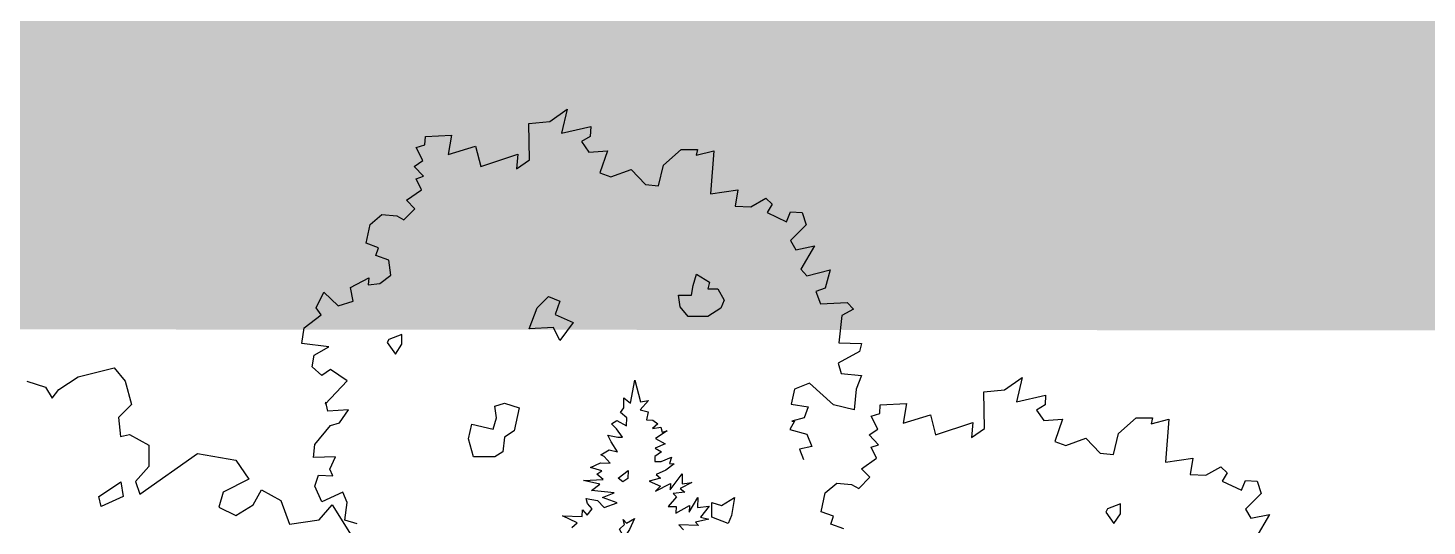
# Model space of a CAD drawing. Header units: inches. Extents: x 11.9 to 85.3, y 21.1 to 37.4.
# Drawn here: x 30.234 to 31.252, y 23.967 to 24.329 of the extents above; entities that cross this region are included whole.
import ezdxf

# ---------------------------------------------------------------- set-up
doc = ezdxf.new("R2010")
doc.units = ezdxf.units.IN
doc.header["$MEASUREMENT"] = 0
doc.layers.add('CAY', color=94, linetype='Continuous')
doc.layers.add('Layer1', color=7, linetype='Continuous')

# ---------------------------------------------------------------- blocks, each defined once
blk = doc.blocks.new('A$C76451831')
at = {"layer": 'CAY'}
for p, q in [((3732.8, 1752.2), (3764, 1772.8)), ((3764, 1772.8), (3822.4, 1787)), ((3822.4, 1787), (3840.1, 1765.7)), ((3680.9, 1765.7), (3711.5, 1755.7)), ((3711.5, 1755.7), (3722.2, 1738)), ((3722.2, 1738), (3732.8, 1752.2)), ((3840.1, 1765.7), (3850.7, 1728)), ((4659.2, 1730), (4666, 1767.4)), ((4666, 1767.4), (4675.2, 1732.1)), ((3850.7, 1728), (3829.5, 1706.7)), ((4648.1, 1722.6), (4648.6, 1738.5)), ((4648.6, 1738.5), (4659.2, 1730)), ((4688.4, 1734.4), (4674.7, 1719)), ((4675.2, 1732.1), (4688.4, 1734.4)), ((3829.5, 1706.7), (3833, 1676.1)), ((4628.6, 1696.6), (4636.9, 1701.7)), ((4636.9, 1701.7), (4652.5, 1693)), ((4642.8, 1714.7), (4648.1, 1722.6)), ((4653, 1706.2), (4642.8, 1714.7)), ((4652.5, 1693), (4653, 1706.2)), ((4674.7, 1719), (4687.7, 1715.8)), ((4687.7, 1715.8), (4685, 1702.8)), ((4685, 1702.8), (4695.4, 1702.4)), ((4695.4, 1702.4), (4703.4, 1696.7)), ((3833, 1676.1), (3847.2, 1679)), ((3847.2, 1679), (3878.4, 1661.9)), ((4627.6, 1667.1), (4622.5, 1678.2)), ((4622.5, 1678.2), (4638.7, 1674.9)), ((4636.5, 1688.1), (4628.6, 1696.6)), ((4646.4, 1674.6), (4636.5, 1688.1)), ((4703.4, 1696.7), (4694.9, 1688.8)), ((4694.9, 1688.8), (4708.2, 1691.1)), ((4718.8, 1685.3), (4699.8, 1672.8)), ((4708.2, 1691.1), (4710.6, 1682.8)), ((4710.6, 1682.8), (4718.8, 1685.3)), ((3878.4, 1661.9), (3878.4, 1627.1)), ((4637.9, 1650.9), (4627.6, 1667.1)), ((4638.7, 1674.9), (4646.4, 1674.6)), ((4715.4, 1664.1), (4699.3, 1656.9)), ((4699.3, 1656.9), (4709.5, 1651.1)), ((4699.8, 1672.8), (4715.4, 1664.1)), ((3864.3, 1582.3), (3957.4, 1648.4)), ((3957.4, 1648.4), (4019.9, 1637.7)), ((4019.9, 1637.7), (4040.5, 1607.1)), ((4594.4, 1625.7), (4610.5, 1633.3)), ((4610.5, 1633.3), (4626.4, 1632.7)), ((4611, 1646.4), (4624.4, 1654.1)), ((4616.3, 1643.5), (4611, 1646.4)), ((4626.4, 1632.7), (4616.3, 1643.5)), ((4624.4, 1654.1), (4637.9, 1650.9)), ((4698.8, 1643.4), (4698.5, 1635.7)), ((4698.5, 1635.7), (4708.9, 1635.3)), ((4709.5, 1651.1), (4698.8, 1643.4)), ((4708.9, 1635.3), (4725.5, 1642.4)), ((4725.5, 1642.4), (4722.4, 1632.1)), ((3878.4, 1627.1), (3857.2, 1602.9)), ((4612.8, 1620.1), (4594.4, 1625.7)), ((4604.5, 1614.9), (4612.8, 1620.1)), ((4615, 1606.4), (4604.5, 1614.9)), ((4716.6, 1621.4), (4700.5, 1614.3)), ((4700.5, 1614.3), (4708, 1608.6)), ((4730.1, 1631.8), (4716.6, 1621.4)), ((4722.4, 1632.1), (4730.1, 1631.8)), ((4723.6, 1589.4), (4743.1, 1615.5)), ((4743.1, 1615.5), (4742.6, 1599.2)), ((3857.2, 1602.9), (3864.3, 1582.3)), ((4040.5, 1607.1), (3999.3, 1585.8)), ((4047.6, 1565.2), (4061.2, 1589.4)), ((4061.2, 1589.4), (4092.4, 1572.3)), ((4582.8, 1604.8), (4615, 1606.4)), ((4609.3, 1598.9), (4582.8, 1604.8)), ((4595.8, 1588.5), (4609.3, 1598.9)), ((4632.8, 1584.5), (4595.8, 1588.5)), ((4708, 1608.6), (4689.3, 1603.8)), ((4689.3, 1603.8), (4707.5, 1595.4)), ((4699.6, 1587.6), (4724, 1599.9)), ((4707.5, 1595.4), (4699.6, 1587.6)), ((4724, 1599.9), (4723.6, 1589.4)), ((4758.5, 1601.4), (4739.6, 1591.6)), ((4739.6, 1591.6), (4747.1, 1585.9)), ((4742.6, 1599.2), (4758.5, 1601.4)), ((3999.3, 1585.8), (3992.2, 1561.6)), ((4019.9, 1548.1), (4047.6, 1565.2)), ((4092.4, 1572.3), (4106.6, 1533.9)), ((4154.9, 1541), (4175.6, 1565.2)), ((4175.6, 1565.2), (4217.4, 1499.1)), ((4587.2, 1575.6), (4605.7, 1572.3)), ((4589.7, 1567.4), (4587.2, 1575.6)), ((4597.1, 1559), (4589.7, 1567.4)), ((4605.7, 1572.3), (4616.2, 1561)), ((4614, 1577.4), (4632.8, 1584.5)), ((4637.7, 1568.4), (4614, 1577.4)), ((4616.2, 1561), (4637.7, 1568.4)), ((4733.7, 1578.2), (4720, 1562.8)), ((4747.1, 1585.9), (4728.4, 1583.8)), ((4728.4, 1583.8), (4733.7, 1578.2)), ((4732.8, 1552), (4754.5, 1564.3)), ((4754.1, 1553.5), (4768.1, 1577)), ((4754.5, 1564.3), (4754.1, 1553.5)), ((4768.1, 1577), (4767.5, 1561.2)), ((3992.2, 1561.6), (4019.9, 1548.1)), ((4572.7, 1536.2), (4549.1, 1547.5)), ((4549.1, 1547.5), (4580.8, 1546.4)), ((4580.8, 1546.4), (4581.1, 1557.2)), ((4581.1, 1557.2), (4589, 1548.8)), ((4589, 1548.8), (4597.1, 1559)), ((4720, 1562.8), (4733.1, 1562.4)), ((4733.1, 1562.4), (4732.8, 1552)), ((4785.9, 1541.9), (4764.4, 1537.2)), ((4767.5, 1561.2), (4786.6, 1563.2)), ((4786.6, 1563.2), (4772.4, 1545.1)), ((4772.4, 1545.1), (4785.9, 1541.9)), ((4106.6, 1533.9), (4154.9, 1541)), ((4564.3, 1528.4), (4572.7, 1536.2)), ((4769.2, 1531.6), (4737.5, 1532.7)), ((4737.5, 1532.7), (4745, 1524.8)), ((4764.4, 1537.2), (4769.2, 1531.6))]:
    blk.add_line(p, q, dxfattribs=at)
for points in [[(4216, 1534.3), (4196, 1540.6), (4200.2, 1569.1), (4192.8, 1586), (4159, 1570.1), (4147.4, 1595.5), (4153.8, 1613.4), (4177, 1612.3), (4171.7, 1622.9), (4181.2, 1642.9), (4145.3, 1641.9), (4147.4, 1663), (4172.8, 1693.5), (4187.5, 1697.8), (4202.3, 1718.9), (4168.5, 1716.7), (4165.4, 1731.5), (4164.3, 1728.3), (4200.2, 1766.3), (4172.8, 1784.2), (4159, 1774.7), (4143.2, 1788.5), (4146.4, 1807.4), (4170.6, 1821.2), (4126.4, 1826.4), (4130.6, 1851.7), (4158, 1872.8), (4149.6, 1884.4), (4162.2, 1909.7), (4185.4, 1887.6), (4209.7, 1895), (4205.5, 1917.1), (4235, 1933), (4233.9, 1921.4), (4252.9, 1923.5), (4270.8, 1937.2), (4267.7, 1961.4), (4246.6, 1968.8), (4250.8, 1981.5), (4230.8, 1988.9), (4237.1, 2019.4), (4256.1, 2035.3), (4280.3, 2033.1), (4291.9, 2026.8), (4309.9, 2044.7), (4296.2, 2058.5), (4320.4, 2075.3), (4312, 2093.3), (4323.6, 2097.5), (4308.8, 2113.3), (4322.5, 2122.8), (4312, 2143.9), (4325.7, 2148.1), (4326.7, 2161.8), (4368.9, 2163.9), (4363.7, 2132.3), (4408, 2146), (4416.4, 2113.3), (4476.5, 2133.3), (4474.4, 2109.1), (4495.5, 2123.9), (4494.4, 2182.9), (4528.2, 2186.1), (4556.7, 2206.1), (4547.2, 2167.1), (4594.6, 2177.6), (4593.6, 2161.8), (4579.9, 2153.4), (4591.5, 2136.5), (4622.1, 2138.6), (4609.4, 2102.8), (4627.3, 2096.4), (4660, 2108), (4683.2, 2083.8), (4704.3, 2081.7), (4712.8, 2115.4), (4741.2, 2140.7), (4767.6, 2140.7), (4765.5, 2131.2), (4794, 2138.6), (4788.7, 2069), (4833, 2075.3), (4828.8, 2049), (4854.1, 2047.9), (4878.3, 2061.6), (4888.9, 2052.1), (4880.5, 2038.4), (4912.1, 2023.7), (4918.4, 2039.5), (4937.4, 2038.4), (4943.7, 2018.4), (4918.4, 1993.1), (4926.9, 1978.3), (4957.4, 1984.6), (4935.3, 1946.7), (4944.8, 1936.1), (4982.8, 1945.6), (4974.3, 1916.1), (4959.6, 1910.8), (4966.9, 1890.8), (5010.2, 1892.9), (5020.7, 1882.3), (5001.7, 1871.8), (4996.5, 1827.5), (5033.4, 1826.4), (5030.2, 1813.8), (4995.4, 1794.8), (5000.7, 1777.9), (5033.4, 1774.7), (5024.9, 1752.6), (5021.8, 1718.9), (4988, 1727.3), (4949, 1762.1), (4924.8, 1752.6), (4919.5, 1728.3), (4946.9, 1724.1), (4940.6, 1706.2), (4920.5, 1700.9), (4924.8, 1700.9), (4917.4, 1687.2), (4944.8, 1679.8), (4953.2, 1659.8), (4933.2, 1655.6), (4939.5, 1638.7)], [(5004.9, 1526.6), (4983.8, 1534), (4988, 1546.7), (4968, 1554.1), (4974.3, 1584.7), (4993.3, 1600.5), (5017.5, 1598.4), (5029.1, 1592), (5047.1, 1610), (5033.4, 1623.7), (5057.6, 1640.6), (5049.2, 1658.5), (5060.8, 1662.7), (5046, 1678.5), (5059.7, 1688), (5049.2, 1709.1), (5062.9, 1713.3), (5063.9, 1727), (5106.1, 1729.1), (5100.9, 1697.5), (5145.2, 1711.2), (5153.6, 1678.5), (5213.7, 1698.6), (5211.6, 1674.3), (5232.7, 1689.1), (5231.6, 1748.1), (5265.4, 1751.3), (5293.9, 1771.3), (5284.4, 1732.3), (5331.8, 1742.9), (5330.8, 1727), (5317.1, 1718.6), (5328.7, 1701.7), (5359.3, 1703.8), (5346.6, 1668), (5364.5, 1661.6), (5397.2, 1673.2), (5420.4, 1649), (5441.5, 1646.9), (5450, 1680.6), (5478.4, 1705.9), (5504.8, 1705.9), (5502.7, 1696.5), (5531.2, 1703.8), (5525.9, 1634.2), (5570.2, 1640.6), (5566, 1614.2), (5591.3, 1613.1), (5615.5, 1626.8), (5626.1, 1617.3), (5617.7, 1603.6), (5649.3, 1588.9), (5655.6, 1604.7), (5674.6, 1603.6), (5680.9, 1583.6), (5655.6, 1558.3), (5664.1, 1543.5), (5694.7, 1549.8), (5672.5, 1511.9)]]:
    blk.add_lwpolyline(points, dxfattribs=at)
for points in [[(4784.5, 1915.2), (4800.4, 1915.2), (4810.9, 1896.7), (4805.6, 1883.5), (4784.5, 1870.3), (4752.8, 1870.3), (4739.6, 1886.1), (4737, 1904.6), (4758.1, 1904.6), (4760.8, 1920.5), (4766, 1939), (4787.2, 1925.7)], [(4507.9, 1884.3), (4526.4, 1902.8), (4544.9, 1894.9), (4536.9, 1873.7), (4566, 1860.5), (4544.9, 1831.5), (4534.3, 1852.6), (4494.7, 1850)], [(4267.5, 1833.2), (4264.9, 1827.9), (4278.1, 1809.4), (4288.7, 1825.2), (4288.7, 1841.1)], [(4396.9, 1672), (4402.2, 1695.8), (4436.5, 1687.9), (4441.8, 1706.3), (4439.1, 1724.8), (4455, 1730.1), (4478.7, 1722.2), (4470.8, 1685.2), (4455, 1674.7), (4452.3, 1650.9), (4439.1, 1643), (4404.8, 1643)], [(4639.1, 1608.3), (4655.4, 1620.8), (4655, 1607.7), (4646.6, 1602.6)], [(3821.2, 1594.5), (3833.1, 1602.4), (3837, 1578.6), (3801.4, 1562.8), (3797.4, 1578.6)], [(4791, 1545.5), (4791, 1569.3), (4806.8, 1564), (4827.9, 1577.2), (4822.7, 1548.1), (4817.4, 1534.9)], [(5431.9, 1558.7), (5429.3, 1553.4), (5442.5, 1535), (5453, 1550.8), (5453, 1566.7)], [(4641.2, 1525.7), (4649.6, 1533.5), (4647.2, 1541.3), (4652.4, 1535.7), (4665.8, 1543.4), (4657.5, 1525.1), (4648.9, 1512.3)]]:
    blk.add_lwpolyline(points, close=True, dxfattribs=at)

msp = doc.modelspace()

# ---------------------------------------------------------------- hatches: boundary and pattern name
at = {"true_color": 0x383839}
h = msp.add_hatch(color=250, dxfattribs=at)
h.dxf.hatch_style = 1
edge = h.paths.add_edge_path()
edge.add_spline(control_points=[(33.7082, 24.8869), (30.9026, 24.4496), (31.7577, 23.9706), (32.6128, 23.4916), (35.4258, 23.9248), (38.2388, 24.358), (37.4081, 24.8407), (36.5774, 25.3234), (33.7571, 24.8944), (33.7327, 24.8907), (33.7082, 24.8869)], knot_values=[0, 0, 0, 1.566468, 1.566468, 3.132936, 3.132936, 4.699404, 4.699404, 6.265871, 6.265871, 7.265871, 7.265871, 7.265871], weights=[1, 0.708635, 1, 0.708635, 1, 0.708635, 1, 0.708635, 1, 1, 1], degree=2, periodic=0)
edge = h.paths.add_edge_path()
edge.add_spline(control_points=[(34.9102, 24.9009), (32.3427, 24.7445), (31.9793, 24.3172), (31.6158, 23.89), (34.1581, 24.0166), (36.7003, 24.1433), (37.2406, 24.5794), (37.781, 25.0155), (35.2763, 24.9192), (35.0933, 24.91), (34.9102, 24.9009)], knot_values=[0, 0, 0, 1.536003, 1.536003, 3.072005, 3.072005, 4.608008, 4.608008, 6.14401, 6.14401, 7.14401, 7.14401, 7.14401], weights=[1, 0.719301, 1, 0.719301, 1, 0.719301, 1, 0.719301, 1, 1, 1], degree=2, periodic=0)
at = {"layer": 'Layer1', "true_color": 0x939598}
h = msp.add_hatch(color=252, dxfattribs=at)
h.dxf.hatch_style = 1
h.paths.add_polyline_path([(63.3723, 24.9691), (63.3723, 24.9886), (63.2701, 24.9886), (19.2205, 24.9886), (19.2205, 25.0924), (18.8839, 24.5256), (18.8823, 24.1183), (61.4586, 24.0875)])

# ---------------------------------------------------------------- block references
at = {"layer": 'CAY', "xscale": 0.0004489089019145984, "yscale": 0.0004489089019145984, "zscale": 0.0004489089019145984}
msp.add_blockref('A$C76451831', (28.5809, 23.2799), dxfattribs=at)

doc.saveas('drawing.dxf')
